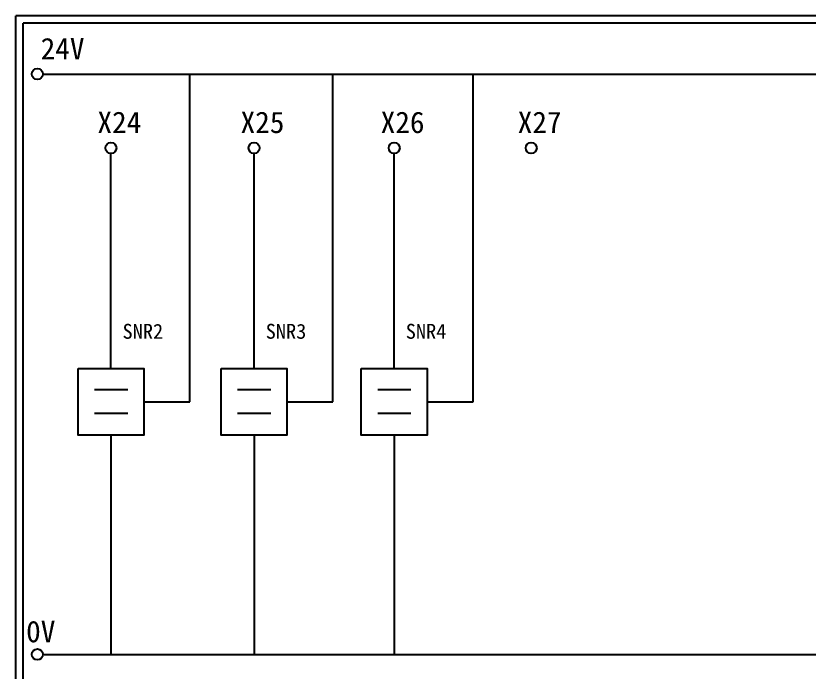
# Model space of a CAD drawing. Extents: x 325 to 612, y 3 to 207.
# Drawn here: x 325.3 to 458.2, y 97 to 207 of the extents above; entities that cross this region are included whole.
import ezdxf

# ---------------------------------------------------------------- set-up
doc = ezdxf.new("R2010")
doc.units = 0
doc.layers.get('0').update_dxf_attribs({"linetype": 'CONTINUOUS'})
doc.layers.add('圖框層', color=7, linetype='CONTINUOUS')
doc.layers.add('標尺寸層', color=3, linetype='CONTINUOUS')
doc.styles.add('STSL', font='KAIU.TTF')

msp = doc.modelspace()

# ---------------------------------------------------------------- linework, layer by layer
for p, q in [((354.47, 142.31), (354.47, 197.22)), ((378.44, 142.31), (378.44, 197.22)), ((401.91, 142.31), (401.91, 197.22)), ((341.24, 147.89), (341.24, 183.91)), ((365.22, 147.89), (365.22, 183.91)), ((388.69, 147.89), (388.69, 183.91)), ((346.76, 142.31), (354.47, 142.31)), ((370.73, 142.31), (378.44, 142.31)), ((394.2, 142.31), (401.91, 142.31)), ((341.24, 136.73), (341.24, 99.96)), ((365.22, 136.73), (365.22, 99.96)), ((388.69, 136.73), (388.69, 99.96))]:
    msp.add_line(p, q)
for points in [[(335.73, 147.89), (346.76, 147.89), (346.76, 136.73), (335.73, 136.73)], [(359.71, 147.89), (370.73, 147.89), (370.73, 136.73), (359.71, 136.73)], [(383.17, 147.89), (394.2, 147.89), (394.2, 136.73), (383.17, 136.73)]]:
    msp.add_lwpolyline(points, close=True)
at = {"layer": '圖框層', "color": 7}
for p, q in [((612.32, 206.97), (325.32, 206.97)), ((325.32, 3), (325.32, 206.97)), ((611.07, 205.72), (326.57, 205.72)), ((326.57, 4.25), (326.57, 205.72))]:
    msp.add_line(p, q, dxfattribs=at)
at = {"layer": '標尺寸層', "color": 7}
for p, q in [((329.84, 197.22), (607.44, 197.22)), ((338.48, 144.34), (344.05, 144.34)), ((362.46, 144.34), (368.03, 144.34)), ((385.93, 144.34), (391.49, 144.34)), ((338.48, 140.37), (344.05, 140.37)), ((362.46, 140.37), (368.03, 140.37)), ((385.93, 140.37), (391.49, 140.37)), ((330.05, 99.96), (607.92, 99.96))]:
    msp.add_line(p, q, dxfattribs=at)
for centre in [(328.92, 197.22), (341.24, 184.83), (365.22, 184.83), (388.69, 184.83), (411.64, 184.83), (328.92, 99.96)]:
    msp.add_circle(centre, 0.92, dxfattribs=at)

# ---------------------------------------------------------------- texts
at = {"layer": '圖框層', "color": 4, "style": 'STSL'}
for s, height, p in [('24V', 3.6, (329.47, 199.68)), ('X24', 3.6, (338.98, 187.33)), ('X25', 3.6, (362.96, 187.33)), ('X26', 3.6, (386.43, 187.33)), ('X27', 3.6, (409.38, 187.33)), ('SNR2', 2.5, (343.19, 152.86)), ('SNR3', 2.5, (367.17, 152.86)), ('SNR4', 2.5, (390.63, 152.86)), ('0V', 3.6, (327.04, 102))]:
    msp.add_text(s, height=height, dxfattribs=at).set_placement(p)

doc.saveas('drawing.dxf')
